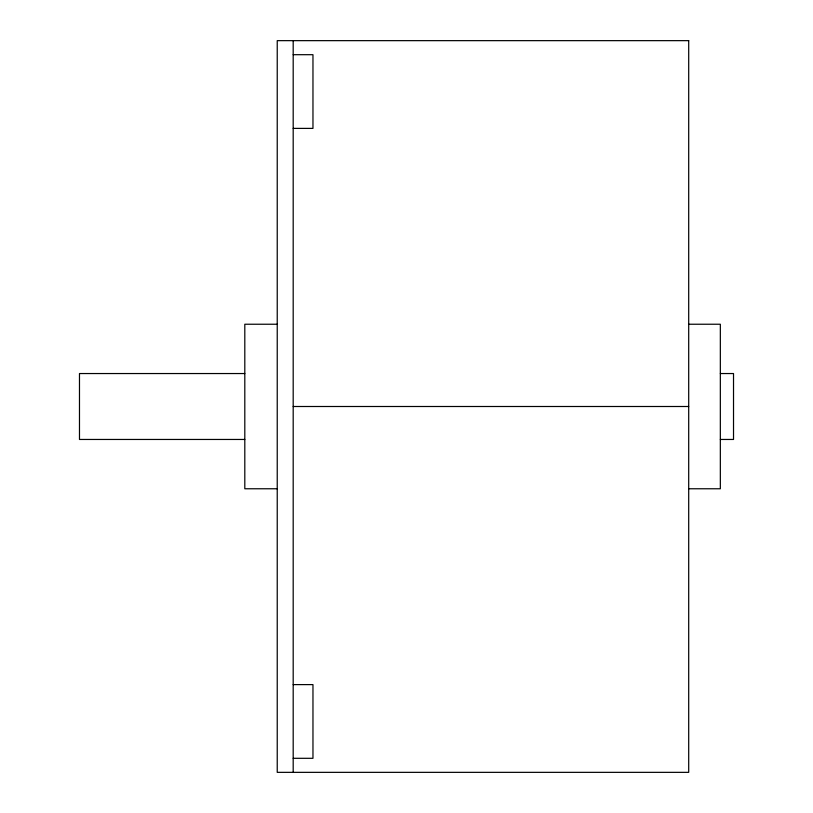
<?xml version="1.0" encoding="UTF-8"?>
<svg xmlns="http://www.w3.org/2000/svg" width="813" height="813" viewBox="0 0 813 813"><rect width="100%" height="100%" fill="white"/><g stroke="black" fill="none" stroke-linecap="round" stroke-linejoin="round"><path stroke-width="1.22" d="M293.188 54.695L312.964 54.695L312.964 128.393L293.188 128.393M277.233 324.235L244.804 324.235L244.804 488.765L277.233 488.765M688.702 324.235L720.338 324.235L720.338 488.765L688.702 488.765M244.804 373.543L79.481 373.543L79.481 439.457L244.804 439.457M720.338 373.543L733.519 373.543L733.519 439.457L720.338 439.457M293.188 406.5L688.702 406.5M293.188 684.607L312.964 684.607L312.964 758.305L293.188 758.305M293.188 40.65L293.188 772.35M688.702 40.65L277.233 40.65L277.233 772.35L688.702 772.35L688.702 40.65"/></g></svg>
